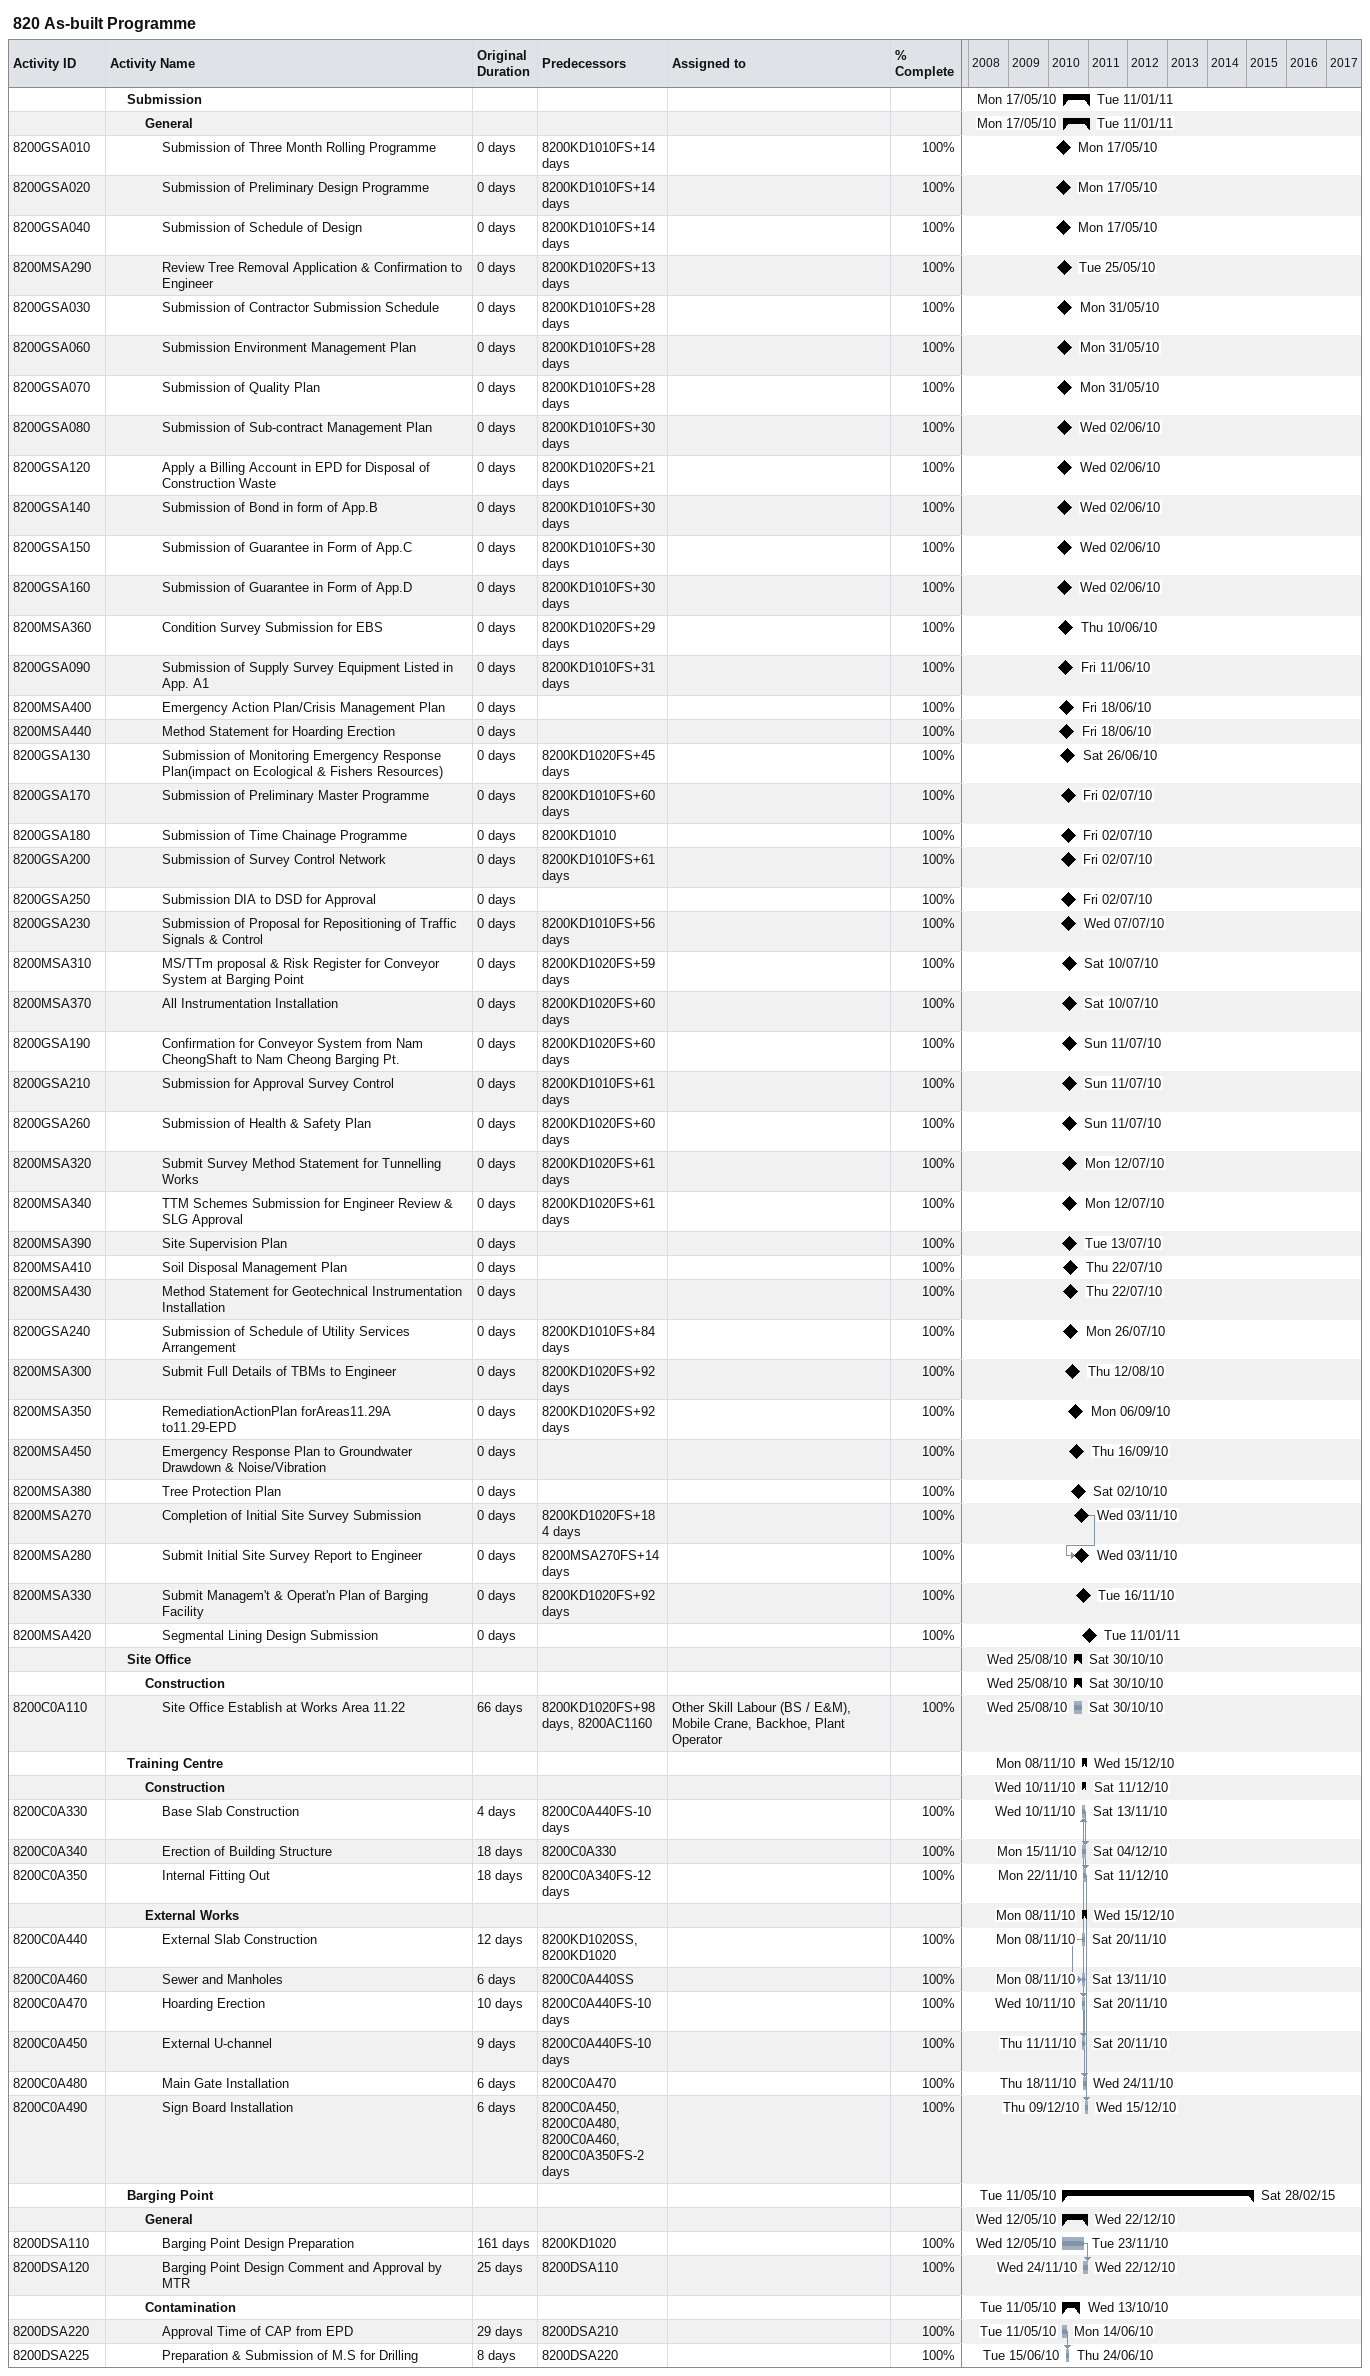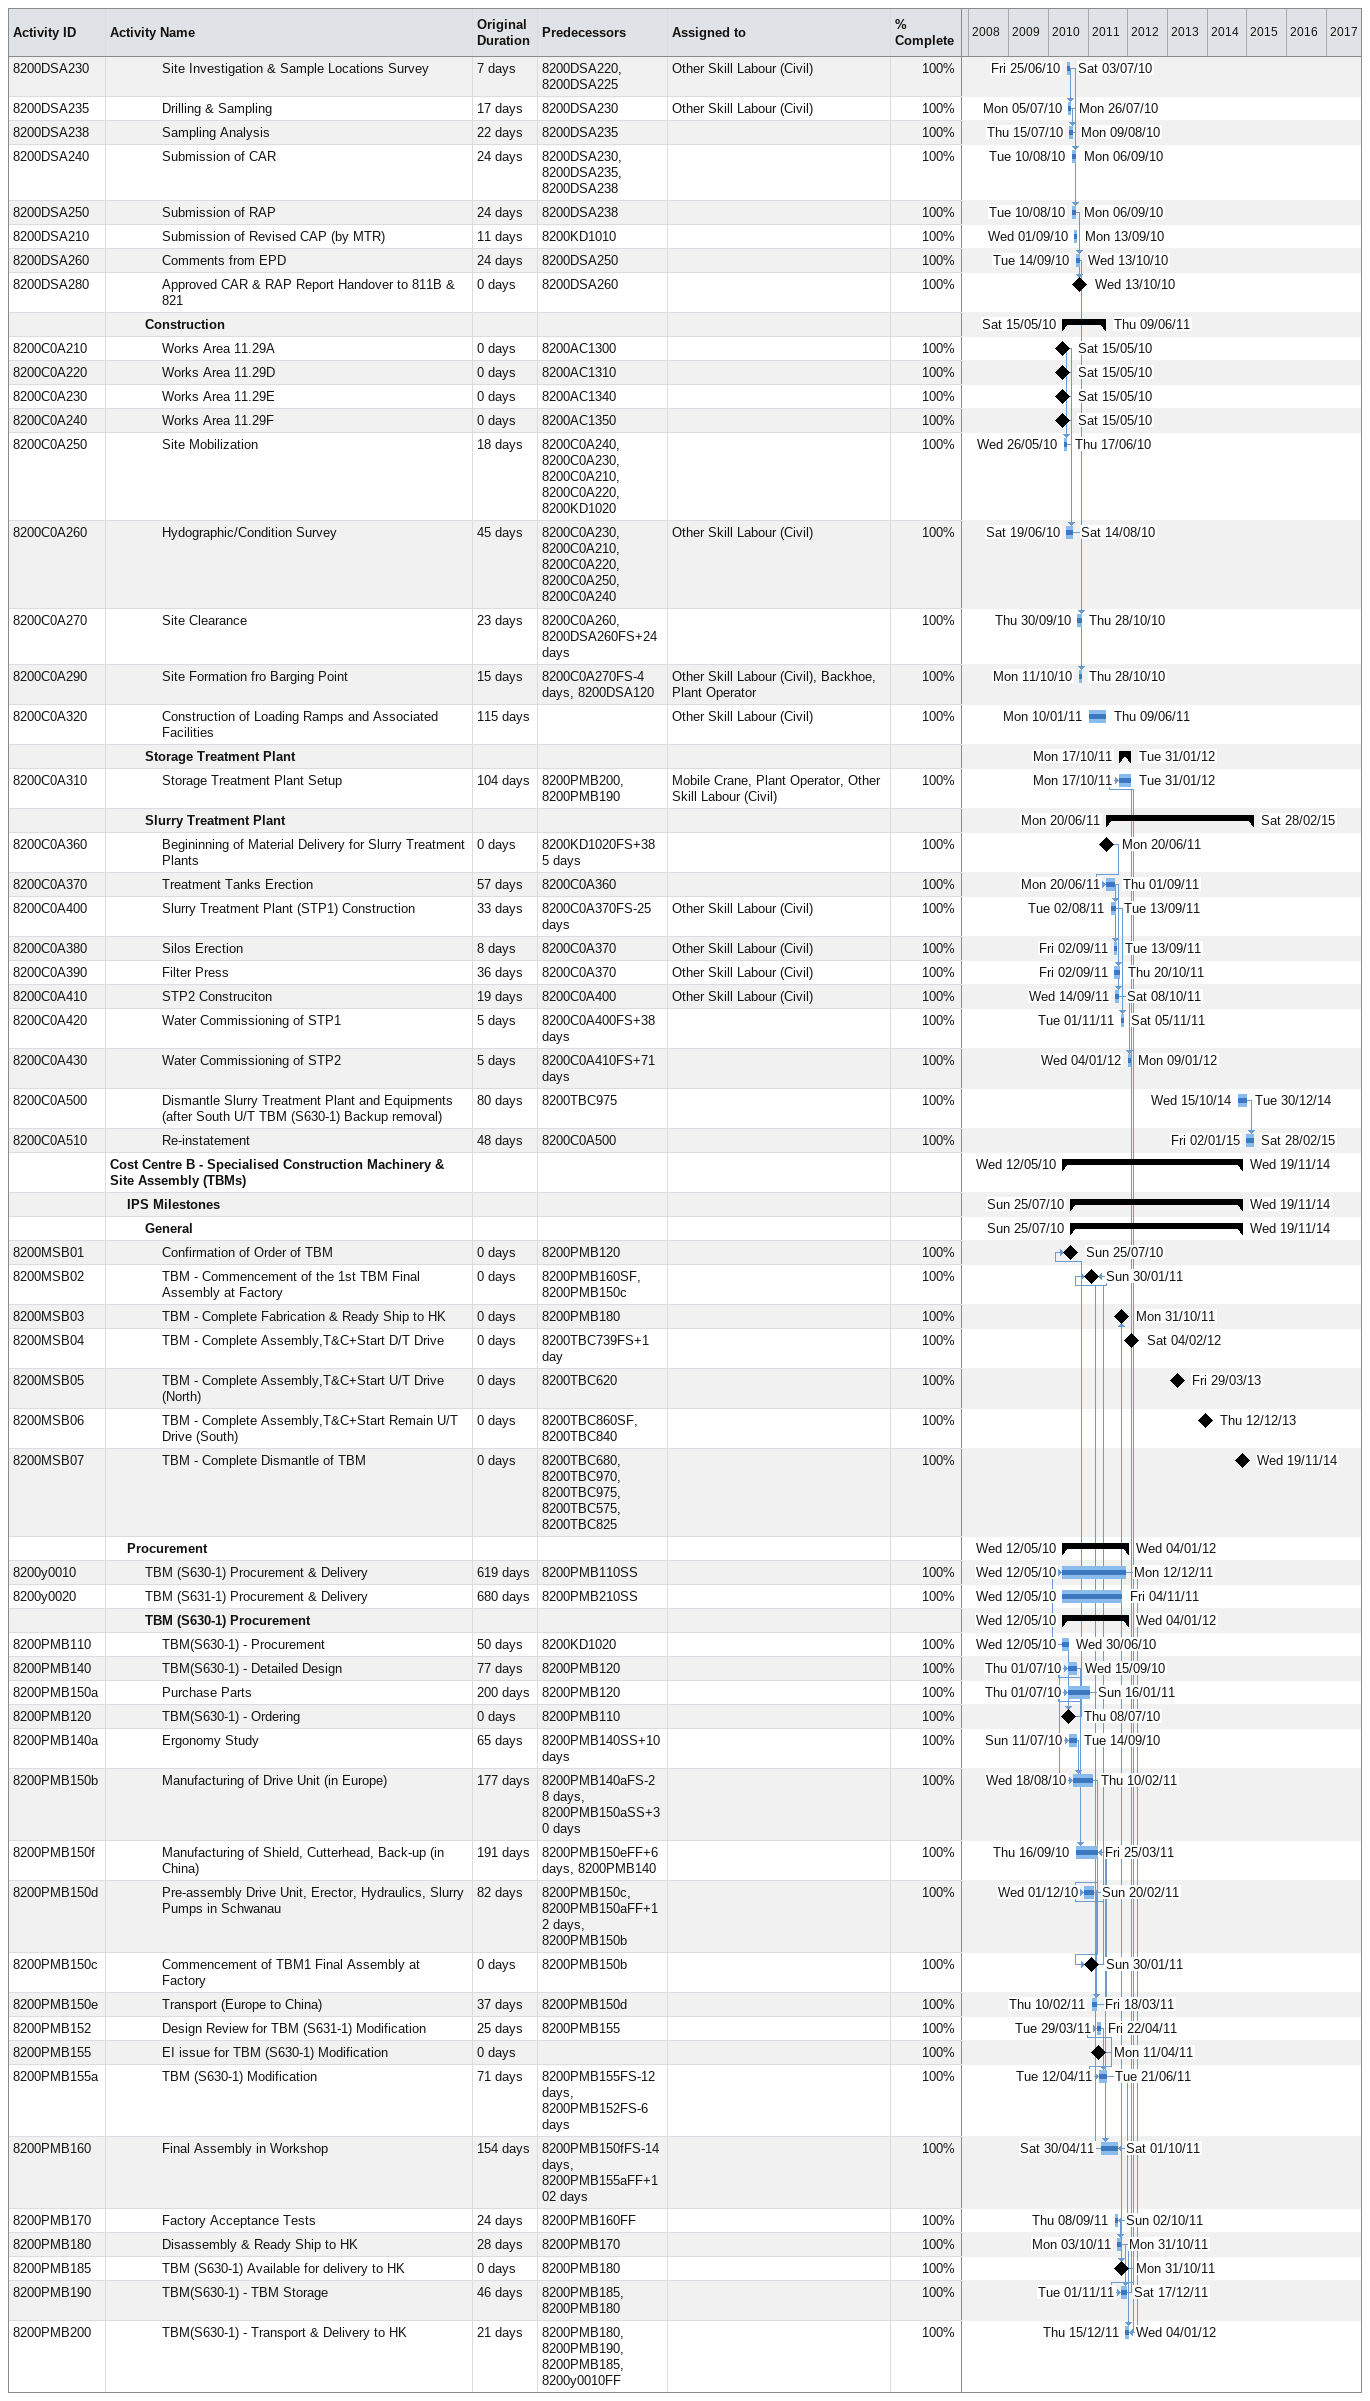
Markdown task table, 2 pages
820 As-built Programme

| ID | Level | Task | Original duration | Start | Finish | Predecessors | Resources | % complete |
|---|---|---|---|---|---|---|---|---|
|  | 2 | **Submission** |  | 2010-05-17 | 2011-01-11 |  |  |  |
|  | 3 | **General** |  | 2010-05-17 | 2011-01-11 |  |  |  |
| 8200GSA010 | 4 | Submission of Three Month Rolling Programme | 0d | 2010-05-17 | 2010-05-17 | 8200KD1010FS+14d |  | 100 |
| 8200GSA020 | 4 | Submission of Preliminary Design Programme | 0d | 2010-05-17 | 2010-05-17 | 8200KD1010FS+14d |  | 100 |
| 8200GSA040 | 4 | Submission of Schedule of Design | 0d | 2010-05-17 | 2010-05-17 | 8200KD1010FS+14d |  | 100 |
| 8200MSA290 | 4 | Review Tree Removal Application & Confirmation to Engineer | 0d | 2010-05-25 | 2010-05-25 | 8200KD1020FS+13d |  | 100 |
| 8200GSA030 | 4 | Submission of Contractor Submission Schedule | 0d | 2010-05-31 | 2010-05-31 | 8200KD1010FS+28d |  | 100 |
| 8200GSA060 | 4 | Submission Environment Management Plan | 0d | 2010-05-31 | 2010-05-31 | 8200KD1010FS+28d |  | 100 |
| 8200GSA070 | 4 | Submission of Quality Plan | 0d | 2010-05-31 | 2010-05-31 | 8200KD1010FS+28d |  | 100 |
| 8200GSA080 | 4 | Submission of Sub-contract Management Plan | 0d | 2010-06-02 | 2010-06-02 | 8200KD1010FS+30d |  | 100 |
| 8200GSA120 | 4 | Apply a Billing Account in EPD for Disposal of Construction Waste | 0d | 2010-06-02 | 2010-06-02 | 8200KD1020FS+21d |  | 100 |
| 8200GSA140 | 4 | Submission of Bond in form of App.B | 0d | 2010-06-02 | 2010-06-02 | 8200KD1010FS+30d |  | 100 |
| 8200GSA150 | 4 | Submission of Guarantee in Form of App.C | 0d | 2010-06-02 | 2010-06-02 | 8200KD1010FS+30d |  | 100 |
| 8200GSA160 | 4 | Submission of Guarantee in Form of App.D | 0d | 2010-06-02 | 2010-06-02 | 8200KD1010FS+30d |  | 100 |
| 8200MSA360 | 4 | Condition Survey Submission for EBS | 0d | 2010-06-10 | 2010-06-10 | 8200KD1020FS+29d |  | 100 |
| 8200GSA090 | 4 | Submission of Supply Survey Equipment Listed in App. A1 | 0d | 2010-06-11 | 2010-06-11 | 8200KD1010FS+31d |  | 100 |
| 8200MSA400 | 4 | Emergency Action Plan/Crisis Management Plan | 0d | 2010-06-18 | 2010-06-18 |  |  | 100 |
| 8200MSA440 | 4 | Method Statement for Hoarding Erection | 0d | 2010-06-18 | 2010-06-18 |  |  | 100 |
| 8200GSA130 | 4 | Submission of Monitoring Emergency Response Plan(impact on Ecological & Fishers Resources) | 0d | 2010-06-26 | 2010-06-26 | 8200KD1020FS+45d |  | 100 |
| 8200GSA170 | 4 | Submission of Preliminary Master Programme | 0d | 2010-07-02 | 2010-07-02 | 8200KD1010FS+60d |  | 100 |
| 8200GSA180 | 4 | Submission of Time Chainage Programme | 0d | 2010-07-02 | 2010-07-02 | 8200KD1010 |  | 100 |
| 8200GSA200 | 4 | Submission of Survey Control Network | 0d | 2010-07-02 | 2010-07-02 | 8200KD1010FS+61d |  | 100 |
| 8200GSA250 | 4 | Submission DIA to DSD for Approval | 0d | 2010-07-02 | 2010-07-02 |  |  | 100 |
| 8200GSA230 | 4 | Submission of Proposal for Repositioning of Traffic Signals & Control | 0d | 2010-07-07 | 2010-07-07 | 8200KD1010FS+56d |  | 100 |
| 8200MSA310 | 4 | MS/TTm proposal & Risk Register for Conveyor System at Barging Point | 0d | 2010-07-10 | 2010-07-10 | 8200KD1020FS+59d |  | 100 |
| 8200MSA370 | 4 | All Instrumentation Installation | 0d | 2010-07-10 | 2010-07-10 | 8200KD1020FS+60d |  | 100 |
| 8200GSA190 | 4 | Confirmation for Conveyor System from Nam CheongShaft to Nam Cheong Barging Pt. | 0d | 2010-07-11 | 2010-07-11 | 8200KD1020FS+60d |  | 100 |
| 8200GSA210 | 4 | Submission for Approval Survey Control | 0d | 2010-07-11 | 2010-07-11 | 8200KD1010FS+61d |  | 100 |
| 8200GSA260 | 4 | Submission of Health & Safety Plan | 0d | 2010-07-11 | 2010-07-11 | 8200KD1020FS+60d |  | 100 |
| 8200MSA320 | 4 | Submit Survey Method Statement for Tunnelling Works | 0d | 2010-07-12 | 2010-07-12 | 8200KD1020FS+61d |  | 100 |
| 8200MSA340 | 4 | TTM Schemes Submission for Engineer Review & SLG Approval | 0d | 2010-07-12 | 2010-07-12 | 8200KD1020FS+61d |  | 100 |
| 8200MSA390 | 4 | Site Supervision Plan | 0d | 2010-07-13 | 2010-07-13 |  |  | 100 |
| 8200MSA410 | 4 | Soil Disposal Management Plan | 0d | 2010-07-22 | 2010-07-22 |  |  | 100 |
| 8200MSA430 | 4 | Method Statement for Geotechnical Instrumentation Installation | 0d | 2010-07-22 | 2010-07-22 |  |  | 100 |
| 8200GSA240 | 4 | Submission of Schedule of Utility Services Arrangement | 0d | 2010-07-26 | 2010-07-26 | 8200KD1010FS+84d |  | 100 |
| 8200MSA300 | 4 | Submit Full Details of TBMs to Engineer | 0d | 2010-08-12 | 2010-08-12 | 8200KD1020FS+92d |  | 100 |
| 8200MSA350 | 4 | RemediationActionPlan forAreas11.29A to11.29-EPD | 0d | 2010-09-06 | 2010-09-06 | 8200KD1020FS+92d |  | 100 |
| 8200MSA450 | 4 | Emergency Response Plan to Groundwater Drawdown & Noise/Vibration | 0d | 2010-09-16 | 2010-09-16 |  |  | 100 |
| 8200MSA380 | 4 | Tree Protection Plan | 0d | 2010-10-02 | 2010-10-02 |  |  | 100 |
| 8200MSA270 | 4 | Completion of Initial Site Survey Submission | 0d | 2010-11-03 | 2010-11-03 | 8200KD1020FS+184d |  | 100 |
| 8200MSA280 | 4 | Submit Initial Site Survey Report to Engineer | 0d | 2010-11-03 | 2010-11-03 | 8200MSA270FS+14d |  | 100 |
| 8200MSA330 | 4 | Submit Managem't & Operat'n Plan of Barging Facility | 0d | 2010-11-16 | 2010-11-16 | 8200KD1020FS+92d |  | 100 |
| 8200MSA420 | 4 | Segmental Lining Design Submission | 0d | 2011-01-11 | 2011-01-11 |  |  | 100 |
|  | 2 | **Site Office** |  | 2010-08-25 | 2010-10-30 |  |  |  |
|  | 3 | **Construction** |  | 2010-08-25 | 2010-10-30 |  |  |  |
| 8200C0A110 | 4 | Site Office Establish at Works Area 11.22 | 66d | 2010-08-25 | 2010-10-30 | 8200KD1020FS+98d, 8200AC1160 | Other Skill Labour (BS / E&M), Mobile Crane, Backhoe, Plant Operator | 100 |
|  | 2 | **Training Centre** |  | 2010-11-08 | 2010-12-15 |  |  |  |
|  | 3 | **Construction** |  | 2010-11-10 | 2010-12-11 |  |  |  |
| 8200C0A330 | 4 | Base Slab Construction | 4d | 2010-11-10 | 2010-11-13 | 8200C0A440FS-10d |  | 100 |
| 8200C0A340 | 4 | Erection of Building Structure | 18d | 2010-11-15 | 2010-12-04 | 8200C0A330 |  | 100 |
| 8200C0A350 | 4 | Internal Fitting Out | 18d | 2010-11-22 | 2010-12-11 | 8200C0A340FS-12d |  | 100 |
|  | 3 | **External Works** |  | 2010-11-08 | 2010-12-15 |  |  |  |
| 8200C0A440 | 4 | External Slab Construction | 12d | 2010-11-08 | 2010-11-20 | 8200KD1020SS, 8200KD1020 |  | 100 |
| 8200C0A460 | 4 | Sewer and Manholes | 6d | 2010-11-08 | 2010-11-13 | 8200C0A440SS |  | 100 |
| 8200C0A470 | 4 | Hoarding Erection | 10d | 2010-11-10 | 2010-11-20 | 8200C0A440FS-10d |  | 100 |
| 8200C0A450 | 4 | External U-channel | 9d | 2010-11-11 | 2010-11-20 | 8200C0A440FS-10d |  | 100 |
| 8200C0A480 | 4 | Main Gate Installation | 6d | 2010-11-18 | 2010-11-24 | 8200C0A470 |  | 100 |
| 8200C0A490 | 4 | Sign Board Installation | 6d | 2010-12-09 | 2010-12-15 | 8200C0A450, 8200C0A480, 8200C0A460, 8200C0A350FS-2d |  | 100 |
|  | 2 | **Barging Point** |  | 2010-05-11 | 2015-02-28 |  |  |  |
|  | 3 | **General** |  | 2010-05-12 | 2010-12-22 |  |  |  |
| 8200DSA110 | 4 | Barging Point Design Preparation | 161d | 2010-05-12 | 2010-11-23 | 8200KD1020 |  | 100 |
| 8200DSA120 | 4 | Barging Point Design Comment and Approval by MTR | 25d | 2010-11-24 | 2010-12-22 | 8200DSA110 |  | 100 |
|  | 3 | **Contamination** |  | 2010-05-11 | 2010-10-13 |  |  |  |
| 8200DSA220 | 4 | Approval Time of CAP from EPD | 29d | 2010-05-11 | 2010-06-14 | 8200DSA210 |  | 100 |
| 8200DSA225 | 4 | Preparation & Submission of M.S for Drilling | 8d | 2010-06-15 | 2010-06-24 | 8200DSA220 |  | 100 |
| 8200DSA230 | 4 | Site Investigation & Sample Locations Survey | 7d | 2010-06-25 | 2010-07-03 | 8200DSA220, 8200DSA225 | Other Skill Labour (Civil) | 100 |
| 8200DSA235 | 4 | Drilling & Sampling | 17d | 2010-07-05 | 2010-07-26 | 8200DSA230 | Other Skill Labour (Civil) | 100 |
| 8200DSA238 | 4 | Sampling Analysis | 22d | 2010-07-15 | 2010-08-09 | 8200DSA235 |  | 100 |
| 8200DSA240 | 4 | Submission of CAR | 24d | 2010-08-10 | 2010-09-06 | 8200DSA230, 8200DSA235, 8200DSA238 |  | 100 |
| 8200DSA250 | 4 | Submission of RAP | 24d | 2010-08-10 | 2010-09-06 | 8200DSA238 |  | 100 |
| 8200DSA210 | 4 | Submission of Revised CAP (by MTR) | 11d | 2010-09-01 | 2010-09-13 | 8200KD1010 |  | 100 |
| 8200DSA260 | 4 | Comments from EPD | 24d | 2010-09-14 | 2010-10-13 | 8200DSA250 |  | 100 |
| 8200DSA280 | 4 | Approved CAR & RAP Report Handover to 811B & 821 | 0d | 2010-10-13 | 2010-10-13 | 8200DSA260 |  | 100 |
|  | 3 | **Construction** |  | 2010-05-15 | 2011-06-09 |  |  |  |
| 8200C0A210 | 4 | Works Area 11.29A | 0d | 2010-05-15 | 2010-05-15 | 8200AC1300 |  | 100 |
| 8200C0A220 | 4 | Works Area 11.29D | 0d | 2010-05-15 | 2010-05-15 | 8200AC1310 |  | 100 |
| 8200C0A230 | 4 | Works Area 11.29E | 0d | 2010-05-15 | 2010-05-15 | 8200AC1340 |  | 100 |
| 8200C0A240 | 4 | Works Area 11.29F | 0d | 2010-05-15 | 2010-05-15 | 8200AC1350 |  | 100 |
| 8200C0A250 | 4 | Site Mobilization | 18d | 2010-05-26 | 2010-06-17 | 8200C0A240, 8200C0A230, 8200C0A210, 8200C0A220, 8200KD1020 |  | 100 |
| 8200C0A260 | 4 | Hydographic/Condition Survey | 45d | 2010-06-19 | 2010-08-14 | 8200C0A230, 8200C0A210, 8200C0A220, 8200C0A250, 8200C0A240 | Other Skill Labour (Civil) | 100 |
| 8200C0A270 | 4 | Site Clearance | 23d | 2010-09-30 | 2010-10-28 | 8200C0A260, 8200DSA260FS+24d |  | 100 |
| 8200C0A290 | 4 | Site Formation fro Barging Point | 15d | 2010-10-11 | 2010-10-28 | 8200C0A270FS-4d, 8200DSA120 | Other Skill Labour (Civil), Backhoe, Plant Operator | 100 |
| 8200C0A320 | 4 | Construction of Loading Ramps and Associated Facilities | 115d | 2011-01-10 | 2011-06-09 |  | Other Skill Labour (Civil) | 100 |
|  | 3 | **Storage Treatment Plant** |  | 2011-10-17 | 2012-01-31 |  |  |  |
| 8200C0A310 | 4 | Storage Treatment Plant Setup | 104d | 2011-10-17 | 2012-01-31 | 8200PMB200, 8200PMB190 | Mobile Crane, Plant Operator, Other Skill Labour (Civil) | 100 |
|  | 3 | **Slurry Treatment Plant** |  | 2011-06-20 | 2015-02-28 |  |  |  |
| 8200C0A360 | 4 | Begininning of Material Delivery for Slurry Treatment Plants | 0d | 2011-06-20 | 2011-06-20 | 8200KD1020FS+385d |  | 100 |
| 8200C0A370 | 4 | Treatment Tanks Erection | 57d | 2011-06-20 | 2011-09-01 | 8200C0A360 |  | 100 |
| 8200C0A400 | 4 | Slurry Treatment Plant (STP1) Construction | 33d | 2011-08-02 | 2011-09-13 | 8200C0A370FS-25d | Other Skill Labour (Civil) | 100 |
| 8200C0A380 | 4 | Silos Erection | 8d | 2011-09-02 | 2011-09-13 | 8200C0A370 | Other Skill Labour (Civil) | 100 |
| 8200C0A390 | 4 | Filter Press | 36d | 2011-09-02 | 2011-10-20 | 8200C0A370 | Other Skill Labour (Civil) | 100 |
| 8200C0A410 | 4 | STP2 Construciton | 19d | 2011-09-14 | 2011-10-08 | 8200C0A400 | Other Skill Labour (Civil) | 100 |
| 8200C0A420 | 4 | Water Commissioning of STP1 | 5d | 2011-11-01 | 2011-11-05 | 8200C0A400FS+38d |  | 100 |
| 8200C0A430 | 4 | Water Commissioning of STP2 | 5d | 2012-01-04 | 2012-01-09 | 8200C0A410FS+71d |  | 100 |
| 8200C0A500 | 4 | Dismantle Slurry Treatment Plant and Equipments (after South U/T TBM (S630-1) Backup removal) | 80d | 2014-10-15 | 2014-12-30 | 8200TBC975 |  | 100 |
| 8200C0A510 | 4 | Re-instatement | 48d | 2015-01-02 | 2015-02-28 | 8200C0A500 |  | 100 |
|  | 1 | **Cost Centre B - Specialised Construction Machinery & Site Assembly (TBMs)** |  | 2010-05-12 | 2014-11-19 |  |  |  |
|  | 2 | **IPS Milestones** |  | 2010-07-25 | 2014-11-19 |  |  |  |
|  | 3 | **General** |  | 2010-07-25 | 2014-11-19 |  |  |  |
| 8200MSB01 | 4 | Confirmation of Order of TBM | 0d | 2010-07-25 | 2010-07-25 | 8200PMB120 |  | 100 |
| 8200MSB02 | 4 | TBM - Commencement of the 1st TBM Final Assembly at Factory | 0d | 2011-01-30 | 2011-01-30 | 8200PMB160SF, 8200PMB150c |  | 100 |
| 8200MSB03 | 4 | TBM - Complete Fabrication & Ready Ship to HK | 0d | 2011-10-31 | 2011-10-31 | 8200PMB180 |  | 100 |
| 8200MSB04 | 4 | TBM - Complete Assembly,T&C+Start D/T Drive | 0d | 2012-02-04 | 2012-02-04 | 8200TBC739FS+1d |  | 100 |
| 8200MSB05 | 4 | TBM - Complete Assembly,T&C+Start U/T Drive (North) | 0d | 2013-03-29 | 2013-03-29 | 8200TBC620 |  | 100 |
| 8200MSB06 | 4 | TBM - Complete Assembly,T&C+Start Remain U/T Drive (South) | 0d | 2013-12-12 | 2013-12-12 | 8200TBC860SF, 8200TBC840 |  | 100 |
| 8200MSB07 | 4 | TBM - Complete Dismantle of TBM | 0d | 2014-11-19 | 2014-11-19 | 8200TBC680, 8200TBC970, 8200TBC975, 8200TBC575, 8200TBC825 |  | 100 |
|  | 2 | **Procurement** |  | 2010-05-12 | 2012-01-04 |  |  |  |
| 8200y0010 | 3 | TBM (S630-1) Procurement & Delivery | 619d | 2010-05-12 | 2011-12-12 | 8200PMB110SS |  | 100 |
| 8200y0020 | 3 | TBM (S631-1) Procurement & Delivery | 680d | 2010-05-12 | 2011-11-04 | 8200PMB210SS |  | 100 |
|  | 3 | **TBM (S630-1) Procurement** |  | 2010-05-12 | 2012-01-04 |  |  |  |
| 8200PMB110 | 4 | TBM(S630-1) - Procurement | 50d | 2010-05-12 | 2010-06-30 | 8200KD1020 |  | 100 |
| 8200PMB140 | 4 | TBM(S630-1) - Detailed Design | 77d | 2010-07-01 | 2010-09-15 | 8200PMB120 |  | 100 |
| 8200PMB150a | 4 | Purchase Parts | 200d | 2010-07-01 | 2011-01-16 | 8200PMB120 |  | 100 |
| 8200PMB120 | 4 | TBM(S630-1) - Ordering | 0d | 2010-07-08 | 2010-07-08 | 8200PMB110 |  | 100 |
| 8200PMB140a | 4 | Ergonomy Study | 65d | 2010-07-11 | 2010-09-14 | 8200PMB140SS+10d |  | 100 |
| 8200PMB150b | 4 | Manufacturing of Drive Unit (in Europe) | 177d | 2010-08-18 | 2011-02-10 | 8200PMB140aFS-28d, 8200PMB150aSS+30d |  | 100 |
| 8200PMB150f | 4 | Manufacturing of Shield, Cutterhead, Back-up (in China) | 191d | 2010-09-16 | 2011-03-25 | 8200PMB150eFF+6d, 8200PMB140 |  | 100 |
| 8200PMB150d | 4 | Pre-assembly Drive Unit, Erector, Hydraulics, Slurry Pumps in Schwanau | 82d | 2010-12-01 | 2011-02-20 | 8200PMB150c, 8200PMB150aFF+12d, 8200PMB150b |  | 100 |
| 8200PMB150c | 4 | Commencement of TBM1 Final Assembly at Factory | 0d | 2011-01-30 | 2011-01-30 | 8200PMB150b |  | 100 |
| 8200PMB150e | 4 | Transport (Europe to China) | 37d | 2011-02-10 | 2011-03-18 | 8200PMB150d |  | 100 |
| 8200PMB152 | 4 | Design Review for TBM (S631-1) Modification | 25d | 2011-03-29 | 2011-04-22 | 8200PMB155 |  | 100 |
| 8200PMB155 | 4 | EI issue for TBM (S630-1) Modification | 0d | 2011-04-11 | 2011-04-11 |  |  | 100 |
| 8200PMB155a | 4 | TBM (S630-1) Modification | 71d | 2011-04-12 | 2011-06-21 | 8200PMB155FS-12d, 8200PMB152FS-6d |  | 100 |
| 8200PMB160 | 4 | Final Assembly in Workshop | 154d | 2011-04-30 | 2011-10-01 | 8200PMB150fFS-14d, 8200PMB155aFF+102d |  | 100 |
| 8200PMB170 | 4 | Factory Acceptance Tests | 24d | 2011-09-08 | 2011-10-02 | 8200PMB160FF |  | 100 |
| 8200PMB180 | 4 | Disassembly & Ready Ship to HK | 28d | 2011-10-03 | 2011-10-31 | 8200PMB170 |  | 100 |
| 8200PMB185 | 4 | TBM (S630-1) Available for delivery to HK | 0d | 2011-10-31 | 2011-10-31 | 8200PMB180 |  | 100 |
| 8200PMB190 | 4 | TBM(S630-1) - TBM Storage | 46d | 2011-11-01 | 2011-12-17 | 8200PMB185, 8200PMB180 |  | 100 |
| 8200PMB200 | 4 | TBM(S630-1) - Transport & Delivery to HK | 21d | 2011-12-15 | 2012-01-04 | 8200PMB180, 8200PMB190, 8200PMB185, 8200y0010FF |  | 100 |
